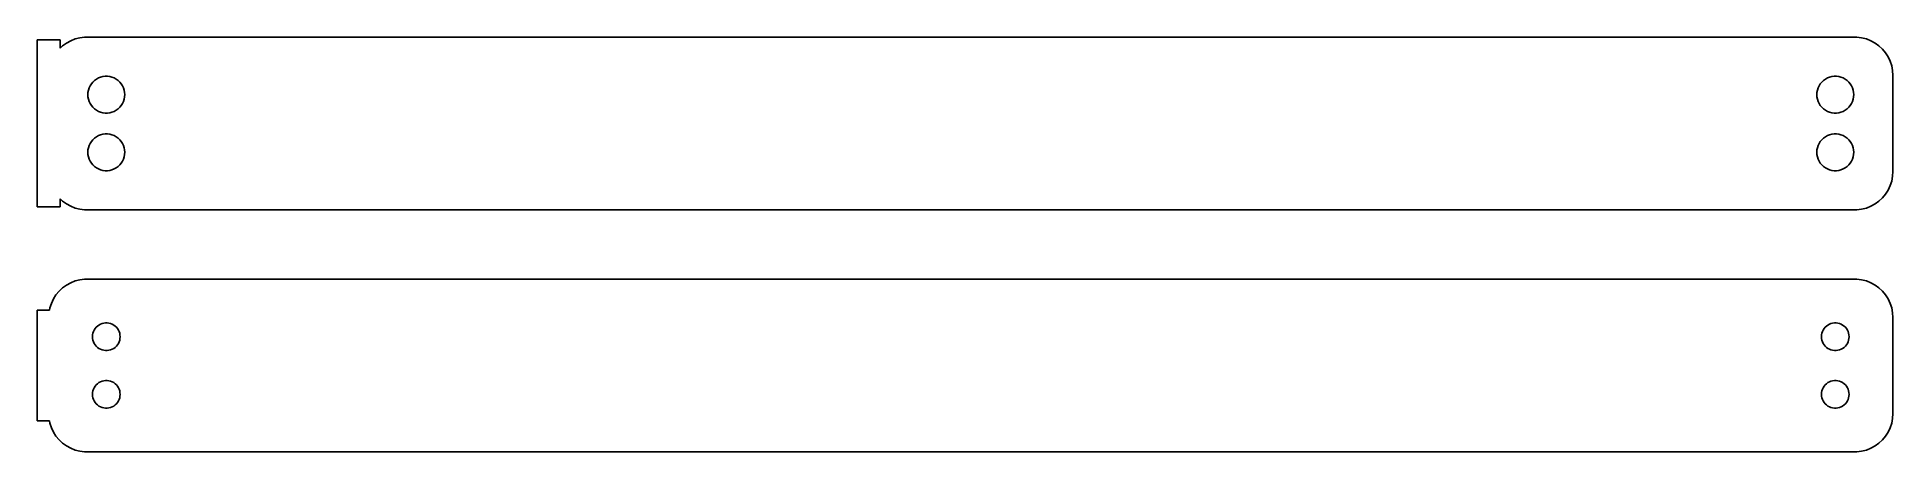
# Model space of a CAD drawing. Header units: metres. Extents: x -122 to 120, y 20 to 74.
import ezdxf

# ---------------------------------------------------------------- set-up
doc = ezdxf.new("R2010")
doc.units = ezdxf.units.M

msp = doc.modelspace()

# ---------------------------------------------------------------- linework, layer by layer
for p, q in [((-118.5, 73.8648), (-121.5, 73.8648)), ((-121.5, 73.8648), (-121.5, 52.1352)), ((-118.5, 72.8087), (-118.5, 73.8648)), ((-118.187, 73.1026), (-118.5, 72.8087)), ((-117.679, 73.4716), (-118.187, 73.1026)), ((-117.129, 73.7741), (-117.679, 73.4716)), ((-116.545, 74.0053), (-117.129, 73.7741)), ((-115.937, 74.1614), (-116.545, 74.0053)), ((-115.314, 74.2401), (-115.937, 74.1614)), ((115.314, 74.2401), (-115.314, 74.2401)), ((115.937, 74.1614), (115.314, 74.2401)), ((116.545, 74.0053), (115.937, 74.1614)), ((117.129, 73.7741), (116.545, 74.0053)), ((117.679, 73.4716), (117.129, 73.7741)), ((118.187, 73.1026), (117.679, 73.4716)), ((118.645, 72.6727), (118.187, 73.1026)), ((119.045, 72.1889), (118.645, 72.6727)), ((119.382, 71.6588), (119.045, 72.1889)), ((119.649, 71.0906), (119.382, 71.6588)), ((119.843, 70.4934), (119.649, 71.0906)), ((119.961, 69.8767), (119.843, 70.4934)), ((-114.825, 67.3468), (-114.731, 67.6335)), ((-114.731, 67.6335), (-114.603, 67.9062)), ((-114.603, 67.9062), (-114.442, 68.1607)), ((-114.442, 68.1607), (-114.25, 68.3929)), ((-114.25, 68.3929), (-114.03, 68.5992)), ((-114.03, 68.5992), (-113.786, 68.7764)), ((-113.786, 68.7764), (-113.522, 68.9216)), ((-113.522, 68.9216), (-113.242, 69.0325)), ((-113.242, 69.0325), (-112.95, 69.1075)), ((-112.95, 69.1075), (-112.651, 69.1453)), ((-112.651, 69.1453), (-112.349, 69.1453)), ((-112.349, 69.1453), (-112.05, 69.1075)), ((-112.05, 69.1075), (-111.758, 69.0325)), ((-111.758, 69.0325), (-111.478, 68.9216)), ((-111.478, 68.9216), (-111.214, 68.7764)), ((-111.214, 68.7764), (-110.97, 68.5992)), ((-110.97, 68.5992), (-110.75, 68.3929)), ((-110.75, 68.3929), (-110.558, 68.1607)), ((-110.558, 68.1607), (-110.397, 67.9062)), ((-110.397, 67.9062), (-110.269, 67.6335)), ((-110.269, 67.6335), (-110.175, 67.3468)), ((110.175, 67.3468), (110.269, 67.6335)), ((110.269, 67.6335), (110.397, 67.9062)), ((110.397, 67.9062), (110.558, 68.1607)), ((110.558, 68.1607), (110.75, 68.3929)), ((110.75, 68.3929), (110.97, 68.5992)), ((110.97, 68.5992), (111.214, 68.7764)), ((111.214, 68.7764), (111.478, 68.9216)), ((111.478, 68.9216), (111.758, 69.0325)), ((111.758, 69.0325), (112.05, 69.1075)), ((112.05, 69.1075), (112.349, 69.1453)), ((112.349, 69.1453), (112.651, 69.1453)), ((112.651, 69.1453), (112.95, 69.1075)), ((112.95, 69.1075), (113.242, 69.0325)), ((113.242, 69.0325), (113.522, 68.9216)), ((113.522, 68.9216), (113.786, 68.7764)), ((113.786, 68.7764), (114.03, 68.5992)), ((114.03, 68.5992), (114.25, 68.3929)), ((114.25, 68.3929), (114.442, 68.1607)), ((114.442, 68.1607), (114.603, 67.9062)), ((114.603, 67.9062), (114.731, 67.6335)), ((114.731, 67.6335), (114.825, 67.3468)), ((120, 69.25), (119.961, 69.8767)), ((120, 56.75), (120, 69.25)), ((-114.9, 66.75), (-114.881, 67.0508)), ((-114.881, 66.4492), (-114.9, 66.75)), ((-114.881, 67.0508), (-114.825, 67.3468)), ((-114.825, 66.1531), (-114.881, 66.4492)), ((-114.731, 65.8665), (-114.825, 66.1531)), ((-114.603, 65.5938), (-114.731, 65.8665)), ((-114.442, 65.3393), (-114.603, 65.5938)), ((-114.25, 65.1071), (-114.442, 65.3393)), ((-110.558, 65.3393), (-110.75, 65.1071)), ((-110.397, 65.5938), (-110.558, 65.3393)), ((-110.269, 65.8665), (-110.397, 65.5938)), ((-110.175, 66.1531), (-110.269, 65.8665)), ((-110.175, 67.3468), (-110.119, 67.0508)), ((-110.119, 66.4492), (-110.175, 66.1531)), ((-110.119, 67.0508), (-110.1, 66.75)), ((-110.1, 66.75), (-110.119, 66.4492)), ((110.1, 66.75), (110.119, 67.0508)), ((110.119, 66.4492), (110.1, 66.75)), ((110.119, 67.0508), (110.175, 67.3468)), ((110.175, 66.1531), (110.119, 66.4492)), ((110.269, 65.8665), (110.175, 66.1531)), ((110.397, 65.5938), (110.269, 65.8665)), ((110.558, 65.3393), (110.397, 65.5938)), ((110.75, 65.1071), (110.558, 65.3393)), ((114.442, 65.3393), (114.25, 65.1071)), ((114.603, 65.5938), (114.442, 65.3393)), ((114.731, 65.8665), (114.603, 65.5938)), ((114.825, 66.1531), (114.731, 65.8665)), ((114.825, 67.3468), (114.881, 67.0508)), ((114.881, 66.4492), (114.825, 66.1531)), ((114.881, 67.0508), (114.9, 66.75)), ((114.9, 66.75), (114.881, 66.4492)), ((-114.03, 64.9008), (-114.25, 65.1071)), ((-113.786, 64.7236), (-114.03, 64.9008)), ((-113.522, 64.5784), (-113.786, 64.7236)), ((-113.242, 64.4675), (-113.522, 64.5784)), ((-112.95, 64.3925), (-113.242, 64.4675)), ((-112.651, 64.3547), (-112.95, 64.3925)), ((-112.349, 64.3547), (-112.651, 64.3547)), ((-112.05, 64.3925), (-112.349, 64.3547)), ((-111.758, 64.4675), (-112.05, 64.3925)), ((-111.478, 64.5784), (-111.758, 64.4675)), ((-111.214, 64.7236), (-111.478, 64.5784)), ((-110.97, 64.9008), (-111.214, 64.7236)), ((-110.75, 65.1071), (-110.97, 64.9008)), ((110.97, 64.9008), (110.75, 65.1071)), ((111.214, 64.7236), (110.97, 64.9008)), ((111.478, 64.5784), (111.214, 64.7236)), ((111.758, 64.4675), (111.478, 64.5784)), ((112.05, 64.3925), (111.758, 64.4675)), ((112.349, 64.3547), (112.05, 64.3925)), ((112.651, 64.3547), (112.349, 64.3547)), ((112.95, 64.3925), (112.651, 64.3547)), ((113.242, 64.4675), (112.95, 64.3925)), ((113.522, 64.5784), (113.242, 64.4675)), ((113.786, 64.7236), (113.522, 64.5784)), ((114.03, 64.9008), (113.786, 64.7236)), ((114.25, 65.1071), (114.03, 64.9008)), ((-114.731, 60.1335), (-114.603, 60.4062)), ((-114.603, 60.4062), (-114.442, 60.6607)), ((-114.442, 60.6607), (-114.25, 60.8929)), ((-114.25, 60.8929), (-114.03, 61.0992)), ((-114.03, 61.0992), (-113.786, 61.2764)), ((-113.786, 61.2764), (-113.522, 61.4216)), ((-113.522, 61.4216), (-113.242, 61.5325)), ((-113.242, 61.5325), (-112.95, 61.6075)), ((-112.95, 61.6075), (-112.651, 61.6453)), ((-112.651, 61.6453), (-112.349, 61.6453)), ((-112.349, 61.6453), (-112.05, 61.6075)), ((-112.05, 61.6075), (-111.758, 61.5325)), ((-111.758, 61.5325), (-111.478, 61.4216)), ((-111.478, 61.4216), (-111.214, 61.2764)), ((-111.214, 61.2764), (-110.97, 61.0992)), ((-110.97, 61.0992), (-110.75, 60.8929)), ((-110.75, 60.8929), (-110.558, 60.6607)), ((-110.558, 60.6607), (-110.397, 60.4062)), ((-110.397, 60.4062), (-110.269, 60.1335)), ((110.269, 60.1335), (110.397, 60.4062)), ((110.397, 60.4062), (110.558, 60.6607)), ((110.558, 60.6607), (110.75, 60.8929)), ((110.75, 60.8929), (110.97, 61.0992)), ((110.97, 61.0992), (111.214, 61.2764)), ((111.214, 61.2764), (111.478, 61.4216)), ((111.478, 61.4216), (111.758, 61.5325)), ((111.758, 61.5325), (112.05, 61.6075)), ((112.05, 61.6075), (112.349, 61.6453)), ((112.349, 61.6453), (112.651, 61.6453)), ((112.651, 61.6453), (112.95, 61.6075)), ((112.95, 61.6075), (113.242, 61.5325)), ((113.242, 61.5325), (113.522, 61.4216)), ((113.522, 61.4216), (113.786, 61.2764)), ((113.786, 61.2764), (114.03, 61.0992)), ((114.03, 61.0992), (114.25, 60.8929)), ((114.25, 60.8929), (114.442, 60.6607)), ((114.442, 60.6607), (114.603, 60.4062)), ((114.603, 60.4062), (114.731, 60.1335)), ((-114.9, 59.25), (-114.881, 59.5508)), ((-114.881, 58.9492), (-114.9, 59.25)), ((-114.881, 59.5508), (-114.825, 59.8469)), ((-114.825, 58.6532), (-114.881, 58.9492)), ((-114.825, 59.8469), (-114.731, 60.1335)), ((-114.731, 58.3665), (-114.825, 58.6532)), ((-114.603, 58.0938), (-114.731, 58.3665)), ((-114.442, 57.8393), (-114.603, 58.0938)), ((-110.397, 58.0938), (-110.558, 57.8393)), ((-110.269, 58.3665), (-110.397, 58.0938)), ((-110.269, 60.1335), (-110.175, 59.8469)), ((-110.175, 58.6532), (-110.269, 58.3665)), ((-110.175, 59.8469), (-110.119, 59.5508)), ((-110.119, 58.9492), (-110.175, 58.6532)), ((-110.119, 59.5508), (-110.1, 59.25)), ((-110.1, 59.25), (-110.119, 58.9492)), ((110.1, 59.25), (110.119, 59.5508)), ((110.119, 58.9492), (110.1, 59.25)), ((110.119, 59.5508), (110.175, 59.8469)), ((110.175, 58.6532), (110.119, 58.9492)), ((110.175, 59.8469), (110.269, 60.1335)), ((110.269, 58.3665), (110.175, 58.6532)), ((110.397, 58.0938), (110.269, 58.3665)), ((110.558, 57.8393), (110.397, 58.0938)), ((114.603, 58.0938), (114.442, 57.8393)), ((114.731, 58.3665), (114.603, 58.0938)), ((114.731, 60.1335), (114.825, 59.8469)), ((114.825, 58.6532), (114.731, 58.3665)), ((114.825, 59.8469), (114.881, 59.5508)), ((114.881, 58.9492), (114.825, 58.6532)), ((114.881, 59.5508), (114.9, 59.25)), ((114.9, 59.25), (114.881, 58.9492)), ((-114.25, 57.6071), (-114.442, 57.8393)), ((-114.03, 57.4008), (-114.25, 57.6071)), ((-113.786, 57.2236), (-114.03, 57.4008)), ((-113.522, 57.0784), (-113.786, 57.2236)), ((-113.242, 56.9675), (-113.522, 57.0784)), ((-112.95, 56.8925), (-113.242, 56.9675)), ((-112.651, 56.8547), (-112.95, 56.8925)), ((-112.349, 56.8547), (-112.651, 56.8547)), ((-112.05, 56.8925), (-112.349, 56.8547)), ((-111.758, 56.9675), (-112.05, 56.8925)), ((-111.478, 57.0784), (-111.758, 56.9675)), ((-111.214, 57.2236), (-111.478, 57.0784)), ((-110.97, 57.4008), (-111.214, 57.2236)), ((-110.75, 57.6071), (-110.97, 57.4008)), ((-110.558, 57.8393), (-110.75, 57.6071)), ((110.75, 57.6071), (110.558, 57.8393)), ((110.97, 57.4008), (110.75, 57.6071)), ((111.214, 57.2236), (110.97, 57.4008)), ((111.478, 57.0784), (111.214, 57.2236)), ((111.758, 56.9675), (111.478, 57.0784)), ((112.05, 56.8925), (111.758, 56.9675)), ((112.349, 56.8547), (112.05, 56.8925)), ((112.651, 56.8547), (112.349, 56.8547)), ((112.95, 56.8925), (112.651, 56.8547)), ((113.242, 56.9675), (112.95, 56.8925)), ((113.522, 57.0784), (113.242, 56.9675)), ((113.786, 57.2236), (113.522, 57.0784)), ((114.03, 57.4008), (113.786, 57.2236)), ((114.25, 57.6071), (114.03, 57.4008)), ((114.442, 57.8393), (114.25, 57.6071)), ((119.843, 55.5066), (119.961, 56.1233)), ((119.961, 56.1233), (120, 56.75)), ((-118.5, 52.1352), (-118.5, 53.1913)), ((-118.5, 53.1913), (-118.187, 52.8974)), ((118.187, 52.8974), (118.645, 53.3273)), ((118.645, 53.3273), (119.045, 53.8111)), ((119.045, 53.8111), (119.382, 54.3412)), ((119.382, 54.3412), (119.649, 54.9094)), ((119.649, 54.9094), (119.843, 55.5066)), ((-121.5, 52.1352), (-118.5, 52.1352)), ((-118.187, 52.8974), (-117.679, 52.5284)), ((-117.679, 52.5284), (-117.129, 52.2259)), ((-117.129, 52.2259), (-116.545, 51.9947)), ((-116.545, 51.9947), (-115.937, 51.8386)), ((-115.937, 51.8386), (-115.314, 51.7599)), ((-115.314, 51.7599), (115.314, 51.7599)), ((115.314, 51.7599), (115.937, 51.8386)), ((115.937, 51.8386), (116.545, 51.9947)), ((116.545, 51.9947), (117.129, 52.2259)), ((117.129, 52.2259), (117.679, 52.5284)), ((117.679, 52.5284), (118.187, 52.8974)), ((-118.645, 41.1727), (-119.045, 40.6889)), ((-118.187, 41.6026), (-118.645, 41.1727)), ((-117.679, 41.9716), (-118.187, 41.6026)), ((-117.129, 42.2741), (-117.679, 41.9716)), ((-116.545, 42.5053), (-117.129, 42.2741)), ((-115.937, 42.6614), (-116.545, 42.5053)), ((-115.314, 42.7401), (-115.937, 42.6614)), ((115.314, 42.7401), (-115.314, 42.7401)), ((115.937, 42.6614), (115.314, 42.7401)), ((116.545, 42.5053), (115.937, 42.6614)), ((117.129, 42.2741), (116.545, 42.5053)), ((117.679, 41.9716), (117.129, 42.2741)), ((118.187, 41.6026), (117.679, 41.9716)), ((118.645, 41.1727), (118.187, 41.6026)), ((119.045, 40.6889), (118.645, 41.1727)), ((-119.9, 38.6942), (-121.5, 38.6942)), ((-121.5, 38.6942), (-121.5, 24.3058)), ((-119.843, 38.9934), (-119.9, 38.6942)), ((-119.649, 39.5906), (-119.843, 38.9934)), ((-119.382, 40.1588), (-119.649, 39.5906)), ((-119.045, 40.6889), (-119.382, 40.1588)), ((119.382, 40.1588), (119.045, 40.6889)), ((119.649, 39.5906), (119.382, 40.1588)), ((119.843, 38.9934), (119.649, 39.5906)), ((119.961, 38.3767), (119.843, 38.9934)), ((-114.077, 36.1171), (-113.956, 36.308)), ((-113.956, 36.308), (-113.812, 36.4822)), ((-113.812, 36.4822), (-113.647, 36.6369)), ((-113.647, 36.6369), (-113.464, 36.7698)), ((-113.464, 36.7698), (-113.266, 36.8787)), ((-113.266, 36.8787), (-113.056, 36.9619)), ((-113.056, 36.9619), (-112.837, 37.0181)), ((-112.837, 37.0181), (-112.613, 37.0464)), ((-112.613, 37.0464), (-112.387, 37.0464)), ((-112.387, 37.0464), (-112.163, 37.0181)), ((-112.163, 37.0181), (-111.944, 36.9619)), ((-111.944, 36.9619), (-111.734, 36.8787)), ((-111.734, 36.8787), (-111.536, 36.7698)), ((-111.536, 36.7698), (-111.353, 36.6369)), ((-111.353, 36.6369), (-111.188, 36.4822)), ((-111.188, 36.4822), (-111.044, 36.308)), ((-111.044, 36.308), (-110.923, 36.1171)), ((110.923, 36.1171), (111.044, 36.308)), ((111.044, 36.308), (111.188, 36.4822)), ((111.188, 36.4822), (111.353, 36.6369)), ((111.353, 36.6369), (111.536, 36.7698)), ((111.536, 36.7698), (111.734, 36.8787)), ((111.734, 36.8787), (111.944, 36.9619)), ((111.944, 36.9619), (112.163, 37.0181)), ((112.163, 37.0181), (112.387, 37.0464)), ((112.387, 37.0464), (112.613, 37.0464)), ((112.613, 37.0464), (112.837, 37.0181)), ((112.837, 37.0181), (113.056, 36.9619)), ((113.056, 36.9619), (113.266, 36.8787)), ((113.266, 36.8787), (113.464, 36.7698)), ((113.464, 36.7698), (113.647, 36.6369)), ((113.647, 36.6369), (113.812, 36.4822)), ((113.812, 36.4822), (113.956, 36.308)), ((113.956, 36.308), (114.077, 36.1171)), ((120, 37.75), (119.961, 38.3767)), ((120, 25.25), (120, 37.75)), ((-114.3, 35.25), (-114.286, 35.4756)), ((-114.286, 35.0244), (-114.3, 35.25)), ((-114.286, 35.4756), (-114.243, 35.6976)), ((-114.243, 34.8024), (-114.286, 35.0244)), ((-114.243, 35.6976), (-114.174, 35.9126)), ((-114.174, 34.5874), (-114.243, 34.8024)), ((-114.174, 35.9126), (-114.077, 36.1171)), ((-114.077, 34.3828), (-114.174, 34.5874)), ((-113.956, 34.192), (-114.077, 34.3828)), ((-113.812, 34.0178), (-113.956, 34.192)), ((-113.647, 33.8631), (-113.812, 34.0178)), ((-113.464, 33.7302), (-113.647, 33.8631)), ((-111.353, 33.8631), (-111.536, 33.7302)), ((-111.188, 34.0178), (-111.353, 33.8631)), ((-111.044, 34.192), (-111.188, 34.0178)), ((-110.923, 34.3828), (-111.044, 34.192)), ((-110.923, 36.1171), (-110.826, 35.9126)), ((-110.826, 34.5874), (-110.923, 34.3828)), ((-110.826, 35.9126), (-110.757, 35.6976)), ((-110.757, 34.8024), (-110.826, 34.5874)), ((-110.757, 35.6976), (-110.714, 35.4756)), ((-110.714, 35.0244), (-110.757, 34.8024)), ((-110.714, 35.4756), (-110.7, 35.25)), ((-110.7, 35.25), (-110.714, 35.0244)), ((110.7, 35.25), (110.714, 35.4756)), ((110.714, 35.0244), (110.7, 35.25)), ((110.714, 35.4756), (110.757, 35.6976)), ((110.757, 34.8024), (110.714, 35.0244)), ((110.757, 35.6976), (110.826, 35.9126)), ((110.826, 34.5874), (110.757, 34.8024)), ((110.826, 35.9126), (110.923, 36.1171)), ((110.923, 34.3828), (110.826, 34.5874)), ((111.044, 34.192), (110.923, 34.3828)), ((111.188, 34.0178), (111.044, 34.192)), ((111.353, 33.8631), (111.188, 34.0178)), ((111.536, 33.7302), (111.353, 33.8631)), ((113.647, 33.8631), (113.464, 33.7302)), ((113.812, 34.0178), (113.647, 33.8631)), ((113.956, 34.192), (113.812, 34.0178)), ((114.077, 34.3828), (113.956, 34.192)), ((114.077, 36.1171), (114.174, 35.9126)), ((114.174, 34.5874), (114.077, 34.3828)), ((114.174, 35.9126), (114.243, 35.6976)), ((114.243, 34.8024), (114.174, 34.5874)), ((114.243, 35.6976), (114.286, 35.4756)), ((114.286, 35.0244), (114.243, 34.8024)), ((114.286, 35.4756), (114.3, 35.25)), ((114.3, 35.25), (114.286, 35.0244)), ((-113.266, 33.6213), (-113.464, 33.7302)), ((-113.056, 33.5381), (-113.266, 33.6213)), ((-112.837, 33.4819), (-113.056, 33.5381)), ((-112.613, 33.4536), (-112.837, 33.4819)), ((-112.387, 33.4536), (-112.613, 33.4536)), ((-112.163, 33.4819), (-112.387, 33.4536)), ((-111.944, 33.5381), (-112.163, 33.4819)), ((-111.734, 33.6213), (-111.944, 33.5381)), ((-111.536, 33.7302), (-111.734, 33.6213)), ((111.734, 33.6213), (111.536, 33.7302)), ((111.944, 33.5381), (111.734, 33.6213)), ((112.163, 33.4819), (111.944, 33.5381)), ((112.387, 33.4536), (112.163, 33.4819)), ((112.613, 33.4536), (112.387, 33.4536)), ((112.837, 33.4819), (112.613, 33.4536)), ((113.056, 33.5381), (112.837, 33.4819)), ((113.266, 33.6213), (113.056, 33.5381)), ((113.464, 33.7302), (113.266, 33.6213)), ((-113.956, 28.808), (-113.812, 28.9822)), ((-113.812, 28.9822), (-113.647, 29.1369)), ((-113.647, 29.1369), (-113.464, 29.2698)), ((-113.464, 29.2698), (-113.266, 29.3787)), ((-113.266, 29.3787), (-113.056, 29.4619)), ((-113.056, 29.4619), (-112.837, 29.5181)), ((-112.837, 29.5181), (-112.613, 29.5464)), ((-112.613, 29.5464), (-112.387, 29.5464)), ((-112.387, 29.5464), (-112.163, 29.5181)), ((-112.163, 29.5181), (-111.944, 29.4619)), ((-111.944, 29.4619), (-111.734, 29.3787)), ((-111.734, 29.3787), (-111.536, 29.2698)), ((-111.536, 29.2698), (-111.353, 29.1369)), ((-111.353, 29.1369), (-111.188, 28.9822)), ((-111.188, 28.9822), (-111.044, 28.808)), ((111.044, 28.808), (111.188, 28.9822)), ((111.188, 28.9822), (111.353, 29.1369)), ((111.353, 29.1369), (111.536, 29.2698)), ((111.536, 29.2698), (111.734, 29.3787)), ((111.734, 29.3787), (111.944, 29.4619)), ((111.944, 29.4619), (112.163, 29.5181)), ((112.163, 29.5181), (112.387, 29.5464)), ((112.387, 29.5464), (112.613, 29.5464)), ((112.613, 29.5464), (112.837, 29.5181)), ((112.837, 29.5181), (113.056, 29.4619)), ((113.056, 29.4619), (113.266, 29.3787)), ((113.266, 29.3787), (113.464, 29.2698)), ((113.464, 29.2698), (113.647, 29.1369)), ((113.647, 29.1369), (113.812, 28.9822)), ((113.812, 28.9822), (113.956, 28.808)), ((-114.3, 27.75), (-114.286, 27.9756)), ((-114.286, 27.5244), (-114.3, 27.75)), ((-114.286, 27.9756), (-114.243, 28.1976)), ((-114.243, 27.3024), (-114.286, 27.5244)), ((-114.243, 28.1976), (-114.174, 28.4126)), ((-114.174, 27.0874), (-114.243, 27.3024)), ((-114.174, 28.4126), (-114.077, 28.6172)), ((-114.077, 26.8829), (-114.174, 27.0874)), ((-114.077, 28.6172), (-113.956, 28.808)), ((-113.956, 26.692), (-114.077, 26.8829)), ((-113.812, 26.5178), (-113.956, 26.692)), ((-111.044, 26.692), (-111.188, 26.5178)), ((-111.044, 28.808), (-110.923, 28.6172)), ((-110.923, 26.8829), (-111.044, 26.692)), ((-110.923, 28.6172), (-110.826, 28.4126)), ((-110.826, 27.0874), (-110.923, 26.8829)), ((-110.826, 28.4126), (-110.757, 28.1976)), ((-110.757, 27.3024), (-110.826, 27.0874)), ((-110.757, 28.1976), (-110.714, 27.9756)), ((-110.714, 27.5244), (-110.757, 27.3024)), ((-110.714, 27.9756), (-110.7, 27.75)), ((-110.7, 27.75), (-110.714, 27.5244)), ((110.7, 27.75), (110.714, 27.9756)), ((110.714, 27.5244), (110.7, 27.75)), ((110.714, 27.9756), (110.757, 28.1976)), ((110.757, 27.3024), (110.714, 27.5244)), ((110.757, 28.1976), (110.826, 28.4126)), ((110.826, 27.0874), (110.757, 27.3024)), ((110.826, 28.4126), (110.923, 28.6172)), ((110.923, 26.8829), (110.826, 27.0874)), ((110.923, 28.6172), (111.044, 28.808)), ((111.044, 26.692), (110.923, 26.8829)), ((111.188, 26.5178), (111.044, 26.692)), ((113.956, 26.692), (113.812, 26.5178)), ((113.956, 28.808), (114.077, 28.6172)), ((114.077, 26.8829), (113.956, 26.692)), ((114.077, 28.6172), (114.174, 28.4126)), ((114.174, 27.0874), (114.077, 26.8829)), ((114.174, 28.4126), (114.243, 28.1976)), ((114.243, 27.3024), (114.174, 27.0874)), ((114.243, 28.1976), (114.286, 27.9756)), ((114.286, 27.5244), (114.243, 27.3024)), ((114.286, 27.9756), (114.3, 27.75)), ((114.3, 27.75), (114.286, 27.5244)), ((-121.5, 24.3058), (-119.9, 24.3058)), ((-119.9, 24.3058), (-119.843, 24.0066)), ((-113.647, 26.3631), (-113.812, 26.5178)), ((-113.464, 26.2302), (-113.647, 26.3631)), ((-113.266, 26.1213), (-113.464, 26.2302)), ((-113.056, 26.0381), (-113.266, 26.1213)), ((-112.837, 25.9819), (-113.056, 26.0381)), ((-112.613, 25.9536), (-112.837, 25.9819)), ((-112.387, 25.9536), (-112.613, 25.9536)), ((-112.163, 25.9819), (-112.387, 25.9536)), ((-111.944, 26.0381), (-112.163, 25.9819)), ((-111.734, 26.1213), (-111.944, 26.0381)), ((-111.536, 26.2302), (-111.734, 26.1213)), ((-111.353, 26.3631), (-111.536, 26.2302)), ((-111.188, 26.5178), (-111.353, 26.3631)), ((111.353, 26.3631), (111.188, 26.5178)), ((111.536, 26.2302), (111.353, 26.3631)), ((111.734, 26.1213), (111.536, 26.2302)), ((111.944, 26.0381), (111.734, 26.1213)), ((112.163, 25.9819), (111.944, 26.0381)), ((112.387, 25.9536), (112.163, 25.9819)), ((112.613, 25.9536), (112.387, 25.9536)), ((112.837, 25.9819), (112.613, 25.9536)), ((113.056, 26.0381), (112.837, 25.9819)), ((113.266, 26.1213), (113.056, 26.0381)), ((113.464, 26.2302), (113.266, 26.1213)), ((113.647, 26.3631), (113.464, 26.2302)), ((113.812, 26.5178), (113.647, 26.3631)), ((119.843, 24.0066), (119.961, 24.6233)), ((119.961, 24.6233), (120, 25.25)), ((-119.843, 24.0066), (-119.649, 23.4094)), ((-119.649, 23.4094), (-119.382, 22.8412)), ((-119.382, 22.8412), (-119.045, 22.3111)), ((-119.045, 22.3111), (-118.645, 21.8273)), ((-118.645, 21.8273), (-118.187, 21.3974)), ((118.187, 21.3974), (118.645, 21.8273)), ((118.645, 21.8273), (119.045, 22.3111)), ((119.045, 22.3111), (119.382, 22.8412)), ((119.382, 22.8412), (119.649, 23.4094)), ((119.649, 23.4094), (119.843, 24.0066)), ((-118.187, 21.3974), (-117.679, 21.0284)), ((-117.679, 21.0284), (-117.129, 20.7259)), ((-117.129, 20.7259), (-116.545, 20.4947)), ((-116.545, 20.4947), (-115.937, 20.3386)), ((-115.937, 20.3386), (-115.314, 20.2599)), ((-115.314, 20.2599), (115.314, 20.2599)), ((115.314, 20.2599), (115.937, 20.3386)), ((115.937, 20.3386), (116.545, 20.4947)), ((116.545, 20.4947), (117.129, 20.7259)), ((117.129, 20.7259), (117.679, 21.0284)), ((117.679, 21.0284), (118.187, 21.3974))]:
    msp.add_line(p, q)

doc.saveas('drawing.dxf')
